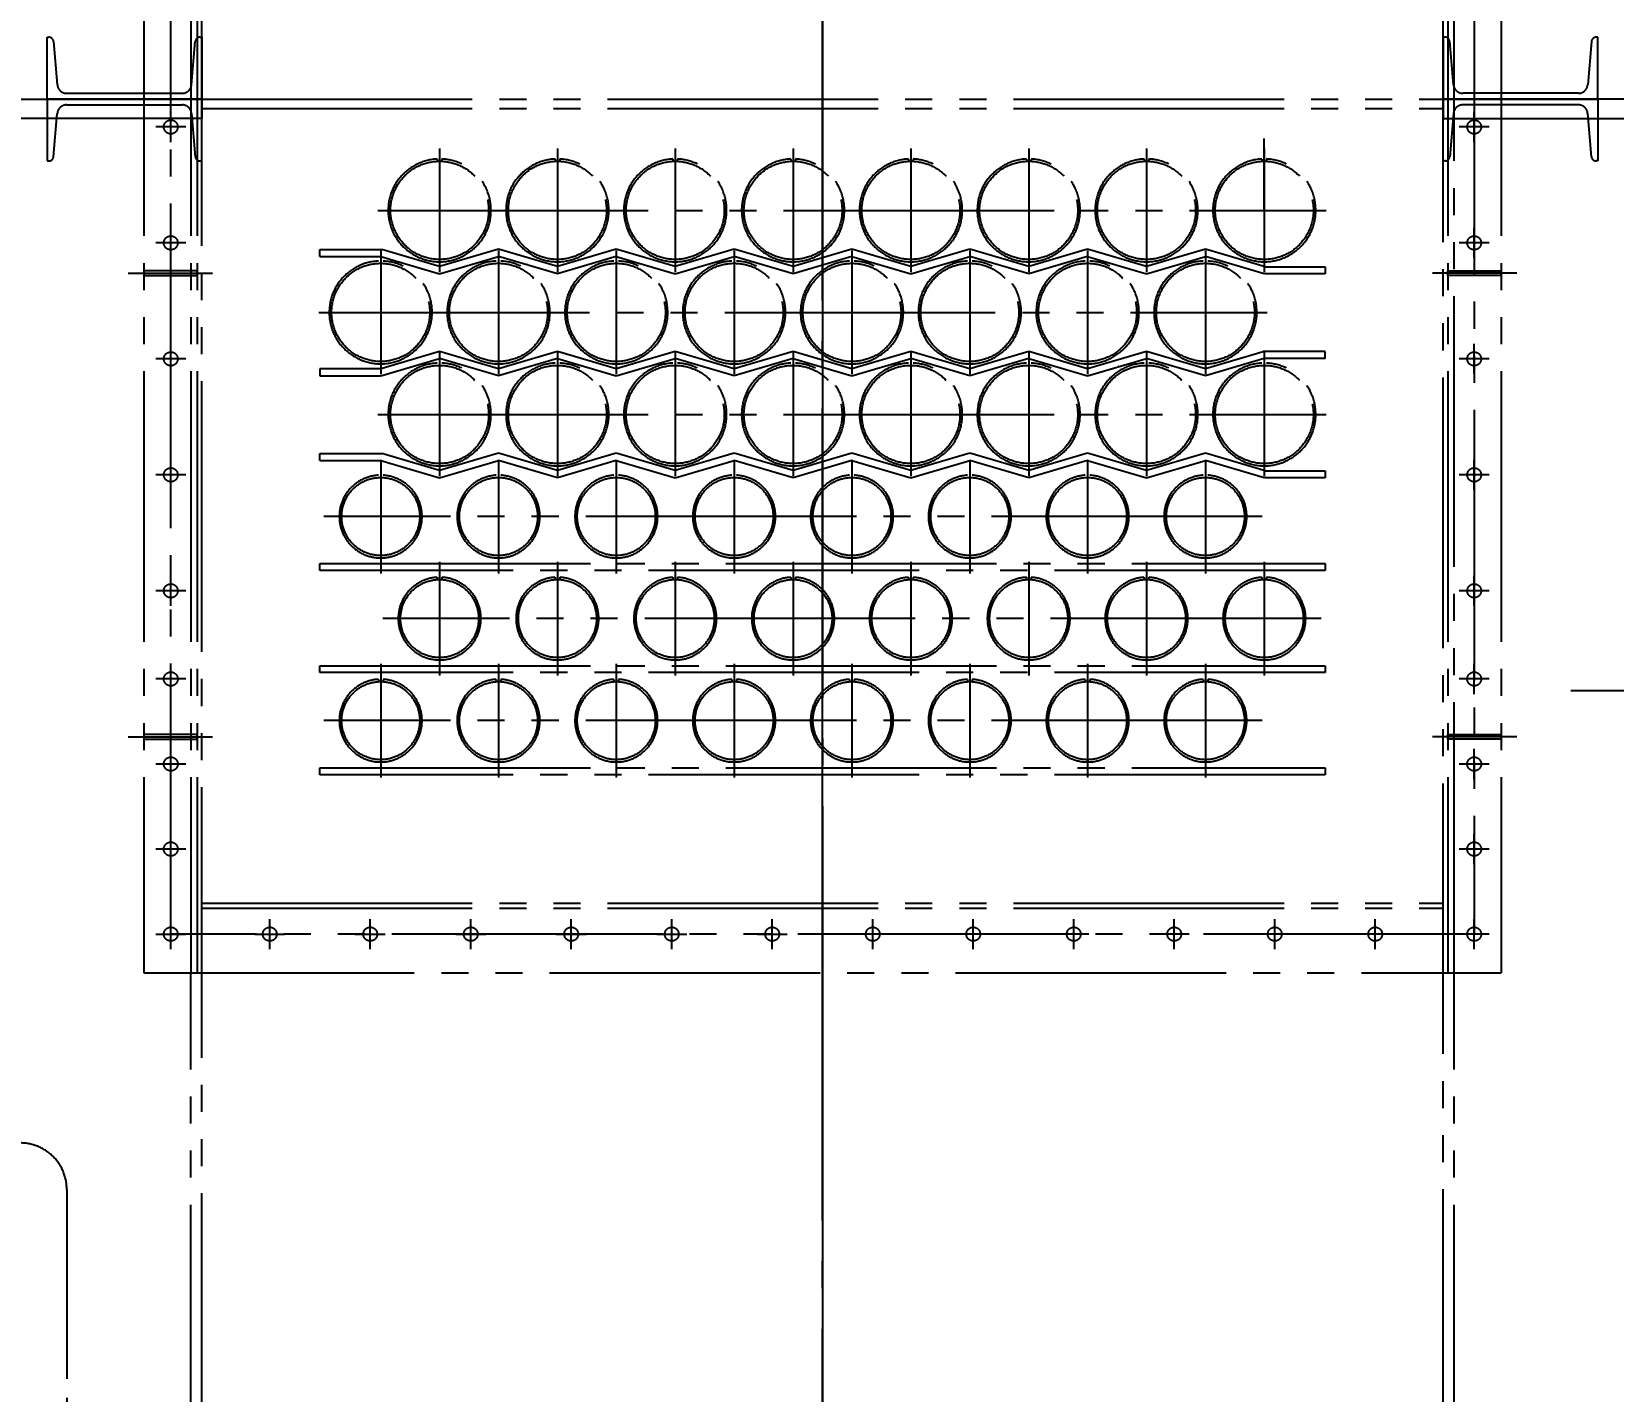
# Model space of a CAD drawing. Header units: millimetres. Extents: x 0 to 134087, y -49114 to 20834.
# Drawn here: x 70035 to 72081, y 11349 to 13108 of the extents above; entities that cross this region are included whole.
import ezdxf

# ---------------------------------------------------------------- set-up
doc = ezdxf.new("R2010")
doc.units = ezdxf.units.MM
doc.header["$LTSCALE"] = 35
for name, pattern in [('JNK-CENTER', [34, 30, -1.5, 1, -1.5]), ('JNK-PHANTOM', [15, 10, -1, 1, -1, 1, -1]), ('PH2', [15, 10, -1, 1, -1, 1, -1])]:
    doc.linetypes.add(name, pattern=pattern)
for name, color, linetype in [('CEN-R', 1, 'JNK-CENTER'), ('det', 2, 'PH2'), ('PHA-M', 6, 'JNK-PHANTOM')]:
    doc.layers.add(name, color=color, linetype=linetype)
doc.styles.add('SIMPLEX', font='simplex.shx', dxfattribs={"width": 0.8})
doc.dimstyles.new('DIM35', dxfattribs={"dimscale": 35, "dimtxt": 2.5, "dimasz": 2.5, "dimexe": 0.8, "dimexo": 1, "dimgap": 1, "dimtad": 1, "dimdec": 1, "dimdsep": 46, "dimtxsty": 'SIMPLEX', "dimcen": 0, "dimclrd": 7, "dimclre": 7, "dimclrt": 2, "dimadec": 1, "dimazin": 2, "dimtfac": 1, "dimtdec": 1, "dimtix": 1, "dimtmove": 2, "dimatfit": 2, "dimfxl": 1, "dimtfill": 1, "dimarcsym": 1})

# ---------------------------------------------------------------- blocks, each defined once
blk = doc.blocks.new('*D696')
at = {"color": 7, "linetype": 'ByBlock', "lineweight": -2, "transparency": 16777216}
for p, q in [((72200.6, 11545.5), (72200.6, 12283)), ((72350.6, 11545.5), (72350.6, 12283)), ((72113.1, 12255), (72025.6, 12255)), ((72200.6, 12255), (72350.6, 12255)), ((72438.1, 12255), (72525.6, 12255))]:
    blk.add_line(p, q, dxfattribs=at)
at = {"color": 7, "transparency": 16777216}
for points in [[(72113.1, 12269.6), (72113.1, 12240.4), (72200.6, 12255)], [(72438.1, 12269.6), (72438.1, 12240.4), (72350.6, 12255)]]:
    blk.add_solid(points, dxfattribs=at)
at = {"layer": 'DEFPOINTS', "color": 0, "transparency": 16777216}
for p in [(72350.6, 12255), (72200.6, 11510.5), (72350.6, 11510.5)]:
    blk.add_point(p, dxfattribs=at)
at = {"color": 2, "transparency": 16777216, "insert": (72304.3, 12333.8), "char_height": 87.5, "attachment_point": 5, "style": 'SIMPLEX', "bg_fill": 3, "box_fill_scale": 1.1, "bg_fill_color": 256, "bg_fill_true_color": 13158600, "bg_fill_transparency": 0}
blk.add_mtext('150', dxfattribs=at)
blk = doc.blocks.new('A$C3FE727CB')
at = {"layer": 'CEN-R'}
blk.add_line((0, 8395.7), (0, 0), dxfattribs=at)
at = {"layer": 'PHA-M'}
for p, q in [((-803, 20), (-803, 8244)), ((803, 25), (803, 8244)), ((-878, 7208), (-878, 2230)), ((-817, 7208), (-817, 2230)), ((-809, 7208), (-809, 2230)), ((809, 7208), (809, 2230)), ((817, 2230), (817, 7208)), ((878, 7208), (878, 2230)), ((-843, 2280), (-843, 7158)), ((843, 7158), (843, 2280)), ((-1003, 3360), (-1003, 3440)), ((-1003, 3440), (-1000.7, 3440)), ((-805.3, 3440), (-803, 3440)), ((-803, 3440), (-803, 3360)), ((805.3, 3440), (803, 3440)), ((803, 3440), (803, 3360)), ((1003, 3440), (1000.7, 3440)), ((1003, 3360), (1003, 3440)), ((-994.7, 3434.5), (-989.8, 3378.5)), ((-816.2, 3378.5), (-811.3, 3434.5)), ((816.2, 3378.5), (811.3, 3434.5)), ((994.7, 3434.5), (989.8, 3378.5)), ((-1163, 3360), (-803, 3360)), ((-803, 3360), (-1003, 3360)), ((-1003, 3360), (-1003, 3280)), ((-803, 3360), (-1003, 3360)), ((-977.8, 3367.5), (-828.2, 3367.5)), ((-878, 3360), (-803, 3360)), ((-803, 3280), (-803, 3360)), ((-803, 3360), (803, 3360)), ((-803, 3360), (-803, 3335)), ((803, 3360), (1003, 3360)), ((803, 3280), (803, 3360)), ((878, 3360), (803, 3360)), ((803, 3360), (803, 3335)), ((803, 3360), (1003, 3360)), ((977.8, 3367.5), (828.2, 3367.5)), ((1163, 3360), (878, 3360)), ((1003, 3360), (1003, 3280)), ((-878, 3335), (-1163, 3335)), ((-994.7, 3285.5), (-989.8, 3341.5)), ((-977.8, 3352.5), (-828.2, 3352.5)), ((-803, 3335), (-878, 3335)), ((-843, 3304.5), (-843, 3343.5)), ((-816.2, 3341.5), (-811.3, 3285.5)), ((-803, 3348), (803, 3348)), ((803, 3335), (878, 3335)), ((816.2, 3341.5), (811.3, 3285.5)), ((977.8, 3352.5), (828.2, 3352.5)), ((843, 3304.5), (843, 3343.5)), ((878, 3335), (1163, 3335)), ((994.7, 3285.5), (989.8, 3341.5)), ((-823.5, 3324), (-862.5, 3324)), ((862.5, 3324), (823.5, 3324)), ((-495.3, 3296.1), (-495.3, 3136.1)), ((-342.9, 3296.1), (-342.9, 3136.1)), ((-190.5, 3296.1), (-190.5, 3136.1)), ((-38.1, 3296.1), (-38.1, 3136.1)), ((114.3, 3296.1), (114.3, 3136.1)), ((266.7, 3296.1), (266.7, 3136.1)), ((419.1, 3296.1), (419.1, 3136.1)), ((571.5, 3216.1), (571.5, 3309.2)), ((571.5, 3296.1), (571.5, 3136.1)), ((-1003, 3280), (-1000.7, 3280)), ((-805.3, 3280), (-803, 3280)), ((-498.3, 3282.5), (-498.3, 3279.5)), ((-492.3, 3282.5), (-492.3, 3279.5)), ((-345.9, 3282.5), (-345.9, 3279.5)), ((-339.9, 3282.5), (-339.9, 3279.5)), ((-193.5, 3282.5), (-193.5, 3279.5)), ((-187.5, 3282.5), (-187.5, 3279.5)), ((-41.1, 3282.5), (-41.1, 3279.5)), ((-35.1, 3282.5), (-35.1, 3279.5)), ((111.3, 3282.5), (111.3, 3279.5)), ((117.3, 3282.5), (117.3, 3279.5)), ((263.7, 3282.5), (263.7, 3279.5)), ((269.7, 3282.5), (269.7, 3279.5)), ((416.1, 3282.5), (416.1, 3279.5)), ((422.1, 3282.5), (422.1, 3279.5)), ((568.5, 3282.5), (568.5, 3279.5)), ((574.5, 3282.5), (574.5, 3279.5)), ((805.3, 3280), (803, 3280)), ((1003, 3280), (1000.7, 3280)), ((-575.3, 3216.1), (651.5, 3216.1)), ((-843, 3154.5), (-843, 3193.5)), ((843, 3154.5), (843, 3193.5)), ((-823.5, 3174), (-862.5, 3174)), ((862.5, 3174), (823.5, 3174)), ((-650, 3156.6), (-650, 3165.6)), ((-650, 3165.6), (-570.2, 3165.6)), ((-571.5, 3164.1), (-571.5, 3004.1)), ((-495.3, 3143.5), (-570.2, 3165.6)), ((-419.1, 3165.9), (-495.3, 3143.5)), ((-342.9, 3143.5), (-419.1, 3165.9)), ((-419.1, 3164.1), (-419.1, 3004.1)), ((-266.7, 3165.9), (-342.9, 3143.5)), ((-190.5, 3143.5), (-266.7, 3165.9)), ((-266.7, 3164.1), (-266.7, 3004.1)), ((-114.3, 3165.9), (-190.5, 3143.5)), ((-38.1, 3143.5), (-114.3, 3165.9)), ((-114.3, 3164.1), (-114.3, 3004.1)), ((38.1, 3165.9), (-38.1, 3143.5)), ((114.3, 3143.5), (38.1, 3165.9)), ((38.1, 3164.1), (38.1, 3004.1)), ((190.5, 3165.9), (114.3, 3143.5)), ((266.7, 3143.5), (190.5, 3165.9)), ((190.5, 3164.1), (190.5, 3004.1)), ((342.9, 3165.9), (266.7, 3143.5)), ((419.1, 3143.5), (342.9, 3165.9)), ((342.9, 3164.1), (342.9, 3004.1)), ((495.3, 3165.9), (419.1, 3143.5)), ((572.8, 3143.2), (495.3, 3165.9)), ((495.3, 3164.1), (495.3, 3004.1)), ((571.5, 3134.2), (495.3, 3156.6)), ((-898, 3135), (-789, 3135)), ((-809, 3138), (-878, 3138)), ((-878, 3138), (-878, 3132)), ((-878, 3132), (-809, 3132)), ((-809, 3132), (-809, 3138)), ((-382.9, 3146.9), (-382.6, 3146.7)), ((650, 3134.2), (571.9, 3134.2)), ((572.8, 3143.2), (650, 3143.2)), ((650, 3143.2), (650, 3134.2)), ((898, 3135), (789, 3135)), ((809, 3132), (809, 3138)), ((809, 3138), (878, 3138)), ((878, 3132), (809, 3132)), ((878, 3138), (878, 3132)), ((-651.5, 3084.1), (575.3, 3084.1)), ((-843, 3004.5), (-843, 3043.5)), ((-572.8, 3011.2), (-495.3, 3033.9)), ((-495.3, 3033.9), (-419.1, 3011.5)), ((-495.3, 3032.1), (-495.3, 2872.1)), ((-419.1, 3011.5), (-342.9, 3033.9)), ((-342.9, 3033.9), (-266.7, 3011.5)), ((-342.9, 3032.1), (-342.9, 2872.1)), ((-266.7, 3011.5), (-190.5, 3033.9)), ((-190.5, 3033.9), (-114.3, 3011.5)), ((-190.5, 3032.1), (-190.5, 2872.1)), ((-114.3, 3011.5), (-38.1, 3033.9)), ((-38.1, 3033.9), (38.1, 3011.5)), ((-38.1, 3032.1), (-38.1, 2872.1)), ((38.1, 3011.5), (114.3, 3033.9)), ((114.3, 3033.9), (190.5, 3011.5)), ((114.3, 3032.1), (114.3, 2872.1)), ((190.5, 3011.5), (266.7, 3033.9)), ((266.7, 3033.9), (342.9, 3011.5)), ((266.7, 3032.1), (266.7, 2872.1)), ((342.9, 3011.5), (419.1, 3033.9)), ((419.1, 3033.9), (495.3, 3011.5)), ((419.1, 3032.1), (419.1, 2872.1)), ((495.3, 3011.5), (570.2, 3033.6)), ((650, 3033.6), (570.2, 3033.6)), ((571.5, 3032.1), (571.5, 2872.1)), ((650, 3024.6), (650, 3033.6)), ((843, 3004.5), (843, 3043.5)), ((-823.5, 3024), (-862.5, 3024)), ((-572.8, 3011.2), (-650, 3011.2)), ((-650, 3011.2), (-650, 3002.2)), ((-571.5, 3002.2), (-495.3, 3024.6)), ((382.9, 3014.9), (382.6, 3014.7)), ((862.5, 3024), (823.5, 3024)), ((-650, 3002.2), (-571.9, 3002.2)), ((-575.3, 2952.1), (651.5, 2952.1)), ((-843, 2854.5), (-843, 2893.5)), ((-650, 2892.6), (-650, 2901.6)), ((-650, 2901.6), (-570.2, 2901.6)), ((-571.5, 2893.6), (-571.5, 2746.6)), ((-495.3, 2879.5), (-570.2, 2901.6)), ((-419.1, 2901.9), (-495.3, 2879.5)), ((-342.9, 2879.5), (-419.1, 2901.9)), ((-419.1, 2893.6), (-419.1, 2746.6)), ((-266.7, 2901.9), (-342.9, 2879.5)), ((-190.5, 2879.5), (-266.7, 2901.9)), ((-266.7, 2893.6), (-266.7, 2746.6)), ((-114.3, 2901.9), (-190.5, 2879.5)), ((-38.1, 2879.5), (-114.3, 2901.9)), ((-114.3, 2893.6), (-114.3, 2746.6)), ((38.1, 2901.9), (-38.1, 2879.5)), ((114.3, 2879.5), (38.1, 2901.9)), ((38.1, 2893.6), (38.1, 2746.6)), ((190.5, 2901.9), (114.3, 2879.5)), ((266.7, 2879.5), (190.5, 2901.9)), ((190.5, 2893.6), (190.5, 2746.6)), ((342.9, 2901.9), (266.7, 2879.5)), ((419.1, 2879.5), (342.9, 2901.9)), ((342.9, 2893.6), (342.9, 2746.6)), ((495.3, 2901.9), (419.1, 2879.5)), ((572.8, 2879.2), (495.3, 2901.9)), ((495.3, 2893.6), (495.3, 2746.6)), ((571.5, 2870.2), (495.3, 2892.6)), ((843, 2854.5), (843, 2893.5)), ((-823.5, 2874), (-862.5, 2874)), ((-382.9, 2882.9), (-382.6, 2882.7)), ((650, 2870.2), (571.9, 2870.2)), ((572.8, 2879.2), (650, 2879.2)), ((650, 2879.2), (650, 2870.2)), ((862.5, 2874), (823.5, 2874)), ((568.8, 2820.1), (-645, 2820.1)), ((-843, 2704.5), (-843, 2743.5)), ((-650, 2759.2), (650, 2759.2)), ((-650, 2750.2), (-650, 2759.2)), ((650, 2750.2), (-650, 2750.2)), ((-495.3, 2761.6), (-495.3, 2614.6)), ((-342.9, 2761.6), (-342.9, 2614.6)), ((-190.5, 2761.6), (-190.5, 2614.6)), ((-38.1, 2761.6), (-38.1, 2614.6)), ((114.3, 2761.6), (114.3, 2614.6)), ((266.7, 2761.6), (266.7, 2614.6)), ((419.1, 2761.6), (419.1, 2614.6)), ((571.5, 2761.6), (571.5, 2614.6)), ((650, 2759.2), (650, 2750.2)), ((843, 2704.5), (843, 2743.5)), ((-823.5, 2724), (-862.5, 2724)), ((-498.3, 2741.5), (-498.3, 2738.5)), ((-492.3, 2741.5), (-492.3, 2738.5)), ((-345.9, 2741.5), (-345.9, 2738.5)), ((-339.9, 2741.5), (-339.9, 2738.5)), ((-193.5, 2741.5), (-193.5, 2738.5)), ((-187.5, 2741.5), (-187.5, 2738.5)), ((-41.1, 2741.5), (-41.1, 2738.5)), ((-35.1, 2741.5), (-35.1, 2738.5)), ((111.3, 2741.5), (111.3, 2738.5)), ((117.3, 2741.5), (117.3, 2738.5)), ((263.7, 2741.5), (263.7, 2738.5)), ((269.7, 2741.5), (269.7, 2738.5)), ((416.1, 2741.5), (416.1, 2738.5)), ((422.1, 2741.5), (422.1, 2738.5)), ((568.5, 2741.5), (568.5, 2738.5)), ((574.5, 2741.5), (574.5, 2738.5)), ((862.5, 2724), (823.5, 2724)), ((645, 2688.1), (-568.8, 2688.1)), ((-843, 2590.5), (-843, 2629.5)), ((-843, 2590.5), (-843, 2629.5)), ((-650, 2627.2), (650, 2627.2)), ((-650, 2618.2), (-650, 2627.2)), ((-571.5, 2629.6), (-571.5, 2482.6)), ((-419.1, 2629.6), (-419.1, 2482.6)), ((-266.7, 2629.6), (-266.7, 2482.6)), ((-114.3, 2629.6), (-114.3, 2482.6)), ((38.1, 2629.6), (38.1, 2482.6)), ((190.5, 2629.6), (190.5, 2482.6)), ((342.9, 2629.6), (342.9, 2482.6)), ((495.3, 2629.6), (495.3, 2482.6)), ((650, 2627.2), (650, 2618.2)), ((843, 2590.5), (843, 2629.5)), ((843, 2590.5), (843, 2629.5)), ((-823.5, 2610), (-862.5, 2610)), ((-823.5, 2610), (-862.5, 2610)), ((650, 2618.2), (-650, 2618.2)), ((-574.5, 2609.5), (-574.5, 2606.5)), ((-568.5, 2609.5), (-568.5, 2606.5)), ((-422.1, 2609.5), (-422.1, 2606.5)), ((-416.1, 2609.5), (-416.1, 2606.5)), ((-269.7, 2609.5), (-269.7, 2606.5)), ((-263.7, 2609.5), (-263.7, 2606.5)), ((-117.3, 2609.5), (-117.3, 2606.5)), ((-111.3, 2609.5), (-111.3, 2606.5)), ((35.1, 2609.5), (35.1, 2606.5)), ((41.1, 2609.5), (41.1, 2606.5)), ((187.5, 2609.5), (187.5, 2606.5)), ((193.5, 2609.5), (193.5, 2606.5)), ((339.9, 2609.5), (339.9, 2606.5)), ((345.9, 2609.5), (345.9, 2606.5)), ((492.3, 2609.5), (492.3, 2606.5)), ((498.3, 2609.5), (498.3, 2606.5)), ((862.5, 2610), (823.5, 2610)), ((862.5, 2610), (823.5, 2610)), ((-809, 2538), (-878, 2538)), ((-878, 2538), (-878, 2532)), ((-809, 2532), (-809, 2538)), ((568.8, 2556.1), (-645, 2556.1)), ((809, 2532), (809, 2538)), ((809, 2538), (878, 2538)), ((878, 2538), (878, 2532)), ((-898, 2535), (-789, 2535)), ((-878, 2532), (-809, 2532)), ((-843, 2480.5), (-843, 2519.5)), ((-843, 2480.5), (-843, 2519.5)), ((898, 2535), (789, 2535)), ((878, 2532), (809, 2532)), ((843, 2480.5), (843, 2519.5)), ((843, 2480.5), (843, 2519.5)), ((-823.5, 2500), (-862.5, 2500)), ((-823.5, 2500), (-862.5, 2500)), ((862.5, 2500), (823.5, 2500)), ((862.5, 2500), (823.5, 2500)), ((-650, 2495.2), (650, 2495.2)), ((-650, 2486.2), (-650, 2495.2)), ((650, 2486.2), (-650, 2486.2)), ((650, 2495.2), (650, 2486.2)), ((-843, 2370.5), (-843, 2409.5)), ((-843, 2370.5), (-843, 2409.5)), ((843, 2370.5), (843, 2409.5)), ((843, 2370.5), (843, 2409.5)), ((-823.5, 2390), (-862.5, 2390)), ((-823.5, 2390), (-862.5, 2390)), ((862.5, 2390), (823.5, 2390)), ((862.5, 2390), (823.5, 2390)), ((-803, 2320), (803, 2320)), ((-803, 2313.5), (803, 2313.5)), ((-843, 2260.5), (-843, 2299.5)), ((-715, 2260.5), (-715, 2299.5)), ((-585, 2260.5), (-585, 2299.5)), ((-455, 2260.5), (-455, 2299.5)), ((-325, 2260.5), (-325, 2299.5)), ((-195, 2260.5), (-195, 2299.5)), ((-65, 2260.5), (-65, 2299.5)), ((65, 2260.5), (65, 2299.5)), ((195, 2260.5), (195, 2299.5)), ((325, 2260.5), (325, 2299.5)), ((455, 2260.5), (455, 2299.5)), ((585, 2260.5), (585, 2299.5)), ((715, 2260.5), (715, 2299.5)), ((843, 2260.5), (843, 2299.5)), ((-862.5, 2280), (-823.5, 2280)), ((843, 2280), (-843, 2280)), ((-734.5, 2280), (-695.5, 2280)), ((-604.5, 2280), (-565.5, 2280)), ((-474.5, 2280), (-435.5, 2280)), ((-344.5, 2280), (-305.5, 2280)), ((-214.5, 2280), (-175.5, 2280)), ((-84.5, 2280), (-45.5, 2280)), ((84.5, 2280), (45.5, 2280)), ((214.5, 2280), (175.5, 2280)), ((344.5, 2280), (305.5, 2280)), ((474.5, 2280), (435.5, 2280)), ((604.5, 2280), (565.5, 2280)), ((734.5, 2280), (695.5, 2280)), ((862.5, 2280), (823.5, 2280)), ((-878, 2230), (878, 2230)), ((-817, 1580), (-817, 2230)), ((817, 1580), (817, 2230))]:
    blk.add_line(p, q, dxfattribs=at)
for points in [[(-650, 3156.6), (-571.5, 3156.6), (-495.3, 3134.2), (-419.1, 3156.6)], [(-266.7, 3156.6), (-342.9, 3134.2), (-419.1, 3156.6)], [(-266.7, 3156.6), (-190.5, 3134.2), (-114.3, 3156.6)], [(38.1, 3156.6), (-38.1, 3134.2), (-114.3, 3156.6)], [(38.1, 3156.6), (114.3, 3134.2), (190.5, 3156.6)], [(342.9, 3156.6), (266.7, 3134.2), (190.5, 3156.6)], [(342.9, 3156.6), (419.1, 3134.2), (495.3, 3156.6)], [(-342.9, 3024.6), (-419.1, 3002.2), (-495.3, 3024.6)], [(-342.9, 3024.6), (-266.7, 3002.2), (-190.5, 3024.6)], [(-38.1, 3024.6), (-114.3, 3002.2), (-190.5, 3024.6)], [(-38.1, 3024.6), (38.1, 3002.2), (114.3, 3024.6)], [(266.7, 3024.6), (190.5, 3002.2), (114.3, 3024.6)], [(266.7, 3024.6), (342.9, 3002.2), (419.1, 3024.6)], [(650, 3024.6), (571.5, 3024.6), (495.3, 3002.2), (419.1, 3024.6)], [(-650, 2892.6), (-571.5, 2892.6), (-495.3, 2870.2), (-419.1, 2892.6)], [(-266.7, 2892.6), (-342.9, 2870.2), (-419.1, 2892.6)], [(-266.7, 2892.6), (-190.5, 2870.2), (-114.3, 2892.6)], [(38.1, 2892.6), (-38.1, 2870.2), (-114.3, 2892.6)], [(38.1, 2892.6), (114.3, 2870.2), (190.5, 2892.6)], [(342.9, 2892.6), (266.7, 2870.2), (190.5, 2892.6)], [(342.9, 2892.6), (419.1, 2870.2), (495.3, 2892.6)]]:
    blk.add_lwpolyline(points, dxfattribs=at)
for centre, radius in [((-843, 3324), 9), ((843, 3324), 9), ((-495.3, 3216.1), 63.5), ((-342.9, 3216.1), 63.5), ((-190.5, 3216.1), 63.5), ((-38.1, 3216.1), 63.5), ((114.3, 3216.1), 63.5), ((266.7, 3216.1), 63.5), ((419.1, 3216.1), 63.5), ((571.5, 3216.1), 63.5), ((-843, 3174), 9), ((843, 3174), 9), ((-571.5, 3084.1), 63.5), ((-419.1, 3084.1), 63.5), ((-266.7, 3084.1), 63.5), ((-114.3, 3084.1), 63.5), ((38.1, 3084.1), 63.5), ((190.5, 3084.1), 63.5), ((342.9, 3084.1), 63.5), ((495.3, 3084.1), 63.5), ((-843, 3024), 9), ((843, 3024), 9), ((-495.3, 2952.1), 63.5), ((-342.9, 2952.1), 63.5), ((-190.5, 2952.1), 63.5), ((-38.1, 2952.1), 63.5), ((114.3, 2952.1), 63.5), ((266.7, 2952.1), 63.5), ((419.1, 2952.1), 63.5), ((571.5, 2952.1), 63.5), ((-843, 2874), 9), ((-571.5, 2820.1), 50.5), ((-419.1, 2820.1), 50.5), ((-266.7, 2820.1), 50.5), ((-114.3, 2820.1), 50.5), ((38.1, 2820.1), 50.5), ((190.5, 2820.1), 50.5), ((342.9, 2820.1), 50.5), ((495.3, 2820.1), 50.5), ((843, 2874), 9), ((-843, 2724), 9), ((-495.3, 2688.1), 50.5), ((-342.9, 2688.1), 50.5), ((-190.5, 2688.1), 50.5), ((-38.1, 2688.1), 50.5), ((114.3, 2688.1), 50.5), ((266.7, 2688.1), 50.5), ((419.1, 2688.1), 50.5), ((571.5, 2688.1), 50.5), ((843, 2724), 9), ((-843, 2610), 9), ((-843, 2610), 9), ((843, 2610), 9), ((843, 2610), 9), ((-571.5, 2556.1), 50.5), ((-419.1, 2556.1), 50.5), ((-266.7, 2556.1), 50.5), ((-114.3, 2556.1), 50.5), ((38.1, 2556.1), 50.5), ((190.5, 2556.1), 50.5), ((342.9, 2556.1), 50.5), ((495.3, 2556.1), 50.5), ((-843, 2500), 9), ((-843, 2500), 9), ((843, 2500), 9), ((843, 2500), 9), ((-843, 2390), 9), ((-843, 2390), 9), ((843, 2390), 9), ((843, 2390), 9), ((-843, 2280), 9), ((-715, 2280), 9), ((-585, 2280), 9), ((-455, 2280), 9), ((-325, 2280), 9), ((-195, 2280), 9), ((-65, 2280), 9), ((65, 2280), 9), ((195, 2280), 9), ((325, 2280), 9), ((455, 2280), 9), ((585, 2280), 9), ((715, 2280), 9), ((843, 2280), 9)]:
    blk.add_circle(centre, radius, dxfattribs=at)
for centre, radius, start, end in [((-1000.7, 3434), 6, 5, 90), ((-805.3, 3434), 6, 90, 175), ((805.3, 3434), 6, 5, 90), ((1000.7, 3434), 6, 90, 175), ((-977.8, 3379.5), 12, 185, 270), ((-828.2, 3379.5), 12, 270, 355), ((828.2, 3379.5), 12, 185, 270), ((977.8, 3379.5), 12, 270, 355), ((-977.8, 3340.5), 12, 90, 175), ((-828.2, 3340.5), 12, 5, 90), ((828.2, 3340.5), 12, 90, 175), ((977.8, 3340.5), 12, 5, 90), ((-1000.7, 3286), 6, 270, 355), ((-805.3, 3286), 6, 185, 270), ((-495.3, 3216.1), 66.5, 92.5856, 87.4144), ((-342.9, 3216.1), 66.5, 92.5856, 87.4144), ((-190.5, 3216.1), 66.5, 92.5856, 87.4144), ((-38.1, 3216.1), 66.5, 92.5856, 87.4144), ((114.3, 3216.1), 66.5, 92.5856, 87.4144), ((266.7, 3216.1), 66.5, 92.5856, 87.4144), ((419.1, 3216.1), 66.5, 92.5856, 87.4144), ((571.5, 3216.1), 66.5, 92.5856, 87.4144), ((805.3, 3286), 6, 270, 355), ((1000.7, 3286), 6, 185, 270), ((-571.5, 3084.1), 66.5, 92.5856, 87.4144), ((-419.1, 3084.1), 66.5, 92.5856, 87.4144), ((-266.7, 3084.1), 66.5, 92.5856, 87.4144), ((-114.3, 3084.1), 66.5, 92.5856, 87.4144), ((38.1, 3084.1), 66.5, 92.5856, 87.4144), ((190.5, 3084.1), 66.5, 92.5856, 87.4144), ((342.9, 3084.1), 66.5, 92.5856, 87.4144), ((495.3, 3084.1), 66.5, 92.5856, 87.4144), ((-495.3, 2952.1), 66.5, 92.5856, 87.4144), ((-342.9, 2952.1), 66.5, 92.5856, 87.4144), ((-190.5, 2952.1), 66.5, 92.5856, 87.4144), ((-38.1, 2952.1), 66.5, 92.5856, 87.4144), ((114.3, 2952.1), 66.5, 92.5856, 87.4144), ((266.7, 2952.1), 66.5, 92.5856, 87.4144), ((419.1, 2952.1), 66.5, 92.5856, 87.4144), ((571.5, 2952.1), 66.5, 92.5856, 87.4144), ((-571.5, 2820.1), 53.5, 93.2145, 86.7855), ((-419.1, 2820.1), 53.5, 93.2145, 86.7855), ((-266.7, 2820.1), 53.5, 93.2145, 86.7855), ((-114.3, 2820.1), 53.5, 93.2145, 86.7855), ((38.1, 2820.1), 53.5, 93.2145, 86.7855), ((190.5, 2820.1), 53.5, 93.2145, 86.7855), ((342.9, 2820.1), 53.5, 93.2145, 86.7855), ((495.3, 2820.1), 53.5, 93.2145, 86.7855), ((-495.3, 2688.1), 53.5, 93.2145, 86.7855), ((-342.9, 2688.1), 53.5, 93.2145, 86.7855), ((-190.5, 2688.1), 53.5, 93.2145, 86.7855), ((-38.1, 2688.1), 53.5, 93.2145, 86.7855), ((114.3, 2688.1), 53.5, 93.2145, 86.7855), ((266.7, 2688.1), 53.5, 93.2145, 86.7855), ((419.1, 2688.1), 53.5, 93.2145, 86.7855), ((571.5, 2688.1), 53.5, 93.2145, 86.7855), ((-571.5, 2556.1), 53.5, 93.2145, 86.7855), ((-419.1, 2556.1), 53.5, 93.2145, 86.7855), ((-266.7, 2556.1), 53.5, 93.2145, 86.7855), ((-114.3, 2556.1), 53.5, 93.2145, 86.7855), ((38.1, 2556.1), 53.5, 93.2145, 86.7855), ((190.5, 2556.1), 53.5, 93.2145, 86.7855), ((342.9, 2556.1), 53.5, 93.2145, 86.7855), ((495.3, 2556.1), 53.5, 93.2145, 86.7855)]:
    blk.add_arc(centre, radius, start, end, dxfattribs=at)

msp = doc.modelspace()

# ---------------------------------------------------------------- linework, layer by layer
at = {"layer": 'CEN-R'}
msp.add_line((71057.5727, 9190.1303), (71057.5727, 18793.5382), dxfattribs=at)
at = {"layer": 'det', "ltscale": 0.7}
msp.add_lwpolyline([(69773.8885, 11163.1117), (69773.8885, 11610.4, -0.414213562), (69833.8885, 11670.4), (70019.986, 11670.4, -0.414213562), (70079.986, 11610.4), (70079.986, 11163.1117, -0.414213562), (70019.986, 11103.1117), (69833.8885, 11103.1117, -0.414213562)], format="xyb", close=True, dxfattribs=at)

# ---------------------------------------------------------------- dimensions: what is measured, and where the dimension line sits
dim = msp.add_linear_dim(base=(72350.5727, 12255.0222), p1=(72200.5727, 11510.5162), p2=(72350.5727, 11510.5162), dimstyle='DIM35')
dim.commit()
dim.dimension.update_dxf_attribs({"geometry": '*D696', "text_midpoint": (72304.3365, 12333.7722), "dimtype": 160})

# ---------------------------------------------------------------- next in the draw order: block references
msp.add_blockref('A$C3FE727CB', (71057.5727, 9660.5162))

doc.saveas('drawing.dxf')
